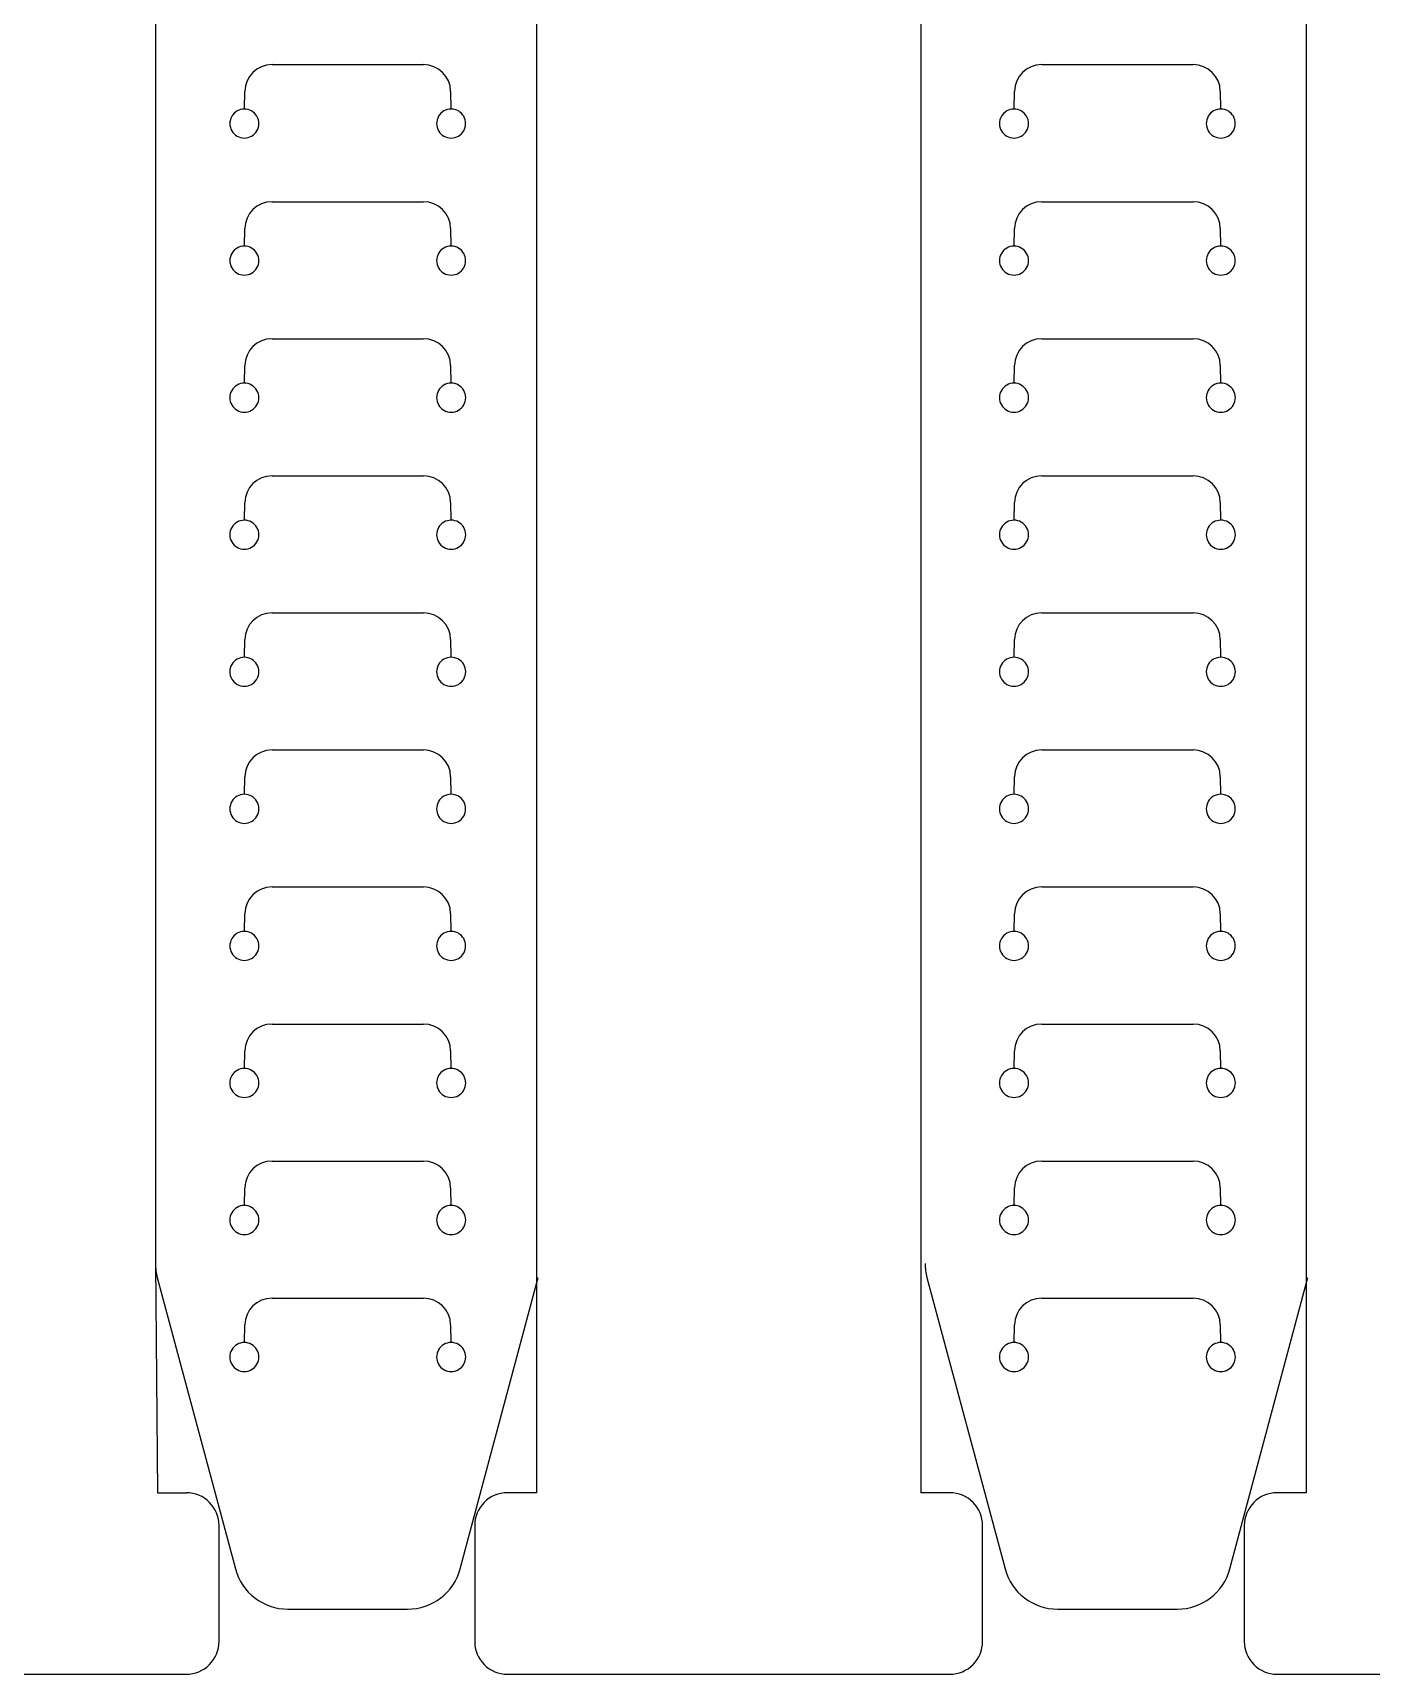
# Model space of a CAD drawing. Extents: x 13 to 590, y 13 to 389.
# Drawn here: x 368.8 to 442.6, y 13.4 to 103.9 of the extents above; entities that cross this region are included whole.
import ezdxf

# ---------------------------------------------------------------- set-up
doc = ezdxf.new("R2010")
doc.units = 0
doc.layers.add('Layer_1', color=7, linetype='CONTINUOUS')

msp = doc.modelspace()

# ---------------------------------------------------------------- linework, layer by layer
at = {"layer": 'Layer_1', "color": 7}
for p, q in [((375.552256, 378.622638), (375.552256, 36.036169)), ((396.548927, 378.681375), (396.548927, 23.394904)), ((438.979813, 378.681375), (438.979813, 23.394904)), ((417.748932, 365.981375), (417.748932, 23.394904)), ((375.552256, 36.036169), (375.655073, 23.394904)), ((375.654491, 35.259723), (379.956457, 19.204512)), ((392.348059, 19.204512), (396.650025, 35.259723)), ((418.085376, 35.259723), (422.387342, 19.204512)), ((434.778944, 19.204512), (439.08091, 35.259723)), ((375.655073, 23.394904), (377.255061, 23.394904)), ((396.548927, 23.394904), (394.948939, 23.394904)), ((419.34892, 23.394904), (417.748932, 23.394904)), ((438.979813, 23.394904), (437.379824, 23.394904)), ((379.055074, 15.194884), (379.055074, 21.59489)), ((393.148926, 21.59489), (393.148926, 15.194884)), ((421.148933, 15.194884), (421.148933, 21.59489)), ((435.579811, 21.59489), (435.579811, 15.194884)), ((382.854226, 16.98098), (389.450263, 16.98098)), ((425.285112, 16.98098), (431.881148, 16.98098)), ((352.85508, 13.394897), (377.255061, 13.394897)), ((394.948939, 13.394897), (419.34892, 13.394897)), ((437.379824, 13.394897), (461.779805, 13.394897))]:
    msp.add_line(p, q, dxfattribs=at)
at = {"layer": 'Layer_1', "color": 1}
for p, q in [((381.980149, 102.142315), (390.324366, 102.142315)), ((424.411034, 102.142315), (432.755252, 102.142315)), ((380.464933, 99.693702), (380.480279, 100.666099)), ((391.824184, 100.666099), (391.839529, 99.693702)), ((422.895818, 99.693702), (422.911164, 100.666099)), ((434.255042, 100.666099), (434.270388, 99.693702)), ((380.45226, 99.693808), (380.45226, 99.693808)), ((391.852229, 99.693808), (391.852229, 99.693808)), ((422.883145, 99.693808), (422.883145, 99.693808)), ((434.283115, 99.693808), (434.283115, 99.693808)), ((381.980149, 94.585339), (390.324366, 94.585339)), ((424.411034, 94.585339), (432.755252, 94.585339)), ((380.464933, 92.136726), (380.480279, 93.109122)), ((391.824184, 93.109122), (391.839529, 92.136726)), ((422.895818, 92.136726), (422.911164, 93.109122)), ((434.255042, 93.109122), (434.270388, 92.136726)), ((380.45226, 92.136831), (380.45226, 92.136831)), ((391.852229, 92.136831), (391.852229, 92.136831)), ((422.883145, 92.136831), (422.883145, 92.136831)), ((434.283115, 92.136831), (434.283115, 92.136831)), ((381.980149, 87.028362), (390.324366, 87.028362)), ((424.411034, 87.028362), (432.755252, 87.028362)), ((380.464933, 84.579749), (380.480279, 85.55212)), ((391.824184, 85.55212), (391.839529, 84.579749)), ((422.895818, 84.579749), (422.911164, 85.55212)), ((434.255042, 85.55212), (434.270388, 84.579749)), ((380.45226, 84.579829), (380.45226, 84.579829)), ((391.852229, 84.579829), (391.852229, 84.579829)), ((422.883145, 84.579829), (422.883145, 84.579829)), ((434.283115, 84.579829), (434.283115, 84.579829)), ((381.980149, 79.471386), (390.324366, 79.471386)), ((424.411034, 79.471386), (432.755252, 79.471386)), ((380.464933, 77.022747), (380.480279, 77.995143)), ((391.824184, 77.995143), (391.839529, 77.022747)), ((422.895818, 77.022747), (422.911164, 77.995143)), ((434.255042, 77.995143), (434.270388, 77.022747)), ((380.45226, 77.022852), (380.45226, 77.022852)), ((391.852229, 77.022852), (391.852229, 77.022852)), ((422.883145, 77.022852), (422.883145, 77.022852)), ((434.283115, 77.022852), (434.283115, 77.022852)), ((381.980149, 71.91441), (390.324366, 71.91441)), ((424.411034, 71.91441), (432.755252, 71.91441)), ((380.464933, 69.46577), (380.480279, 70.438167)), ((391.824184, 70.438167), (391.839529, 69.46577)), ((422.895818, 69.46577), (422.911164, 70.438167)), ((434.255042, 70.438167), (434.270388, 69.46577)), ((380.45226, 69.465876), (380.45226, 69.465876)), ((391.852229, 69.465876), (391.852229, 69.465876)), ((422.883145, 69.465876), (422.883145, 69.465876)), ((434.283115, 69.465876), (434.283115, 69.465876)), ((381.980149, 64.357434), (390.324366, 64.357434)), ((424.411034, 64.357434), (432.755252, 64.357434)), ((380.464933, 61.908794), (380.480279, 62.881191)), ((391.824184, 62.881191), (391.839529, 61.908794)), ((422.895818, 61.908794), (422.911164, 62.881191)), ((434.255042, 62.881191), (434.270388, 61.908794)), ((380.45226, 61.9089), (380.45226, 61.9089)), ((391.852229, 61.9089), (391.852229, 61.9089)), ((422.883145, 61.9089), (422.883145, 61.9089)), ((434.283115, 61.9089), (434.283115, 61.9089)), ((381.980149, 56.800431), (390.324366, 56.800431)), ((424.411034, 56.800431), (432.755252, 56.800431)), ((380.464933, 54.351818), (380.480279, 55.324215)), ((391.824184, 55.324215), (391.839529, 54.351818)), ((422.895818, 54.351818), (422.911164, 55.324215)), ((434.255042, 55.324215), (434.270388, 54.351818)), ((380.45226, 54.351924), (380.45226, 54.351924)), ((391.852229, 54.351924), (391.852229, 54.351924)), ((422.883145, 54.351924), (422.883145, 54.351924)), ((434.283115, 54.351924), (434.283115, 54.351924)), ((381.980149, 49.243455), (390.324366, 49.243455)), ((424.411034, 49.243455), (432.755252, 49.243455)), ((380.464933, 46.794842), (380.480279, 47.767212)), ((391.824184, 47.767212), (391.839529, 46.794842)), ((422.895818, 46.794842), (422.911164, 47.767212)), ((434.255042, 47.767212), (434.270388, 46.794842)), ((380.45226, 46.794921), (380.45226, 46.794921)), ((391.852229, 46.794921), (391.852229, 46.794921)), ((422.883145, 46.794921), (422.883145, 46.794921)), ((434.283115, 46.794921), (434.283115, 46.794921)), ((381.980149, 41.686478), (390.324366, 41.686478)), ((424.411034, 41.686478), (432.755252, 41.686478)), ((380.464933, 39.237839), (380.480279, 40.210236)), ((391.824184, 40.210236), (391.839529, 39.237839)), ((422.895818, 39.237839), (422.911164, 40.210236)), ((434.255069, 40.210236), (434.270415, 39.237839)), ((380.45226, 39.237945), (380.45226, 39.237945)), ((391.852256, 39.237945), (391.852256, 39.237945)), ((422.883145, 39.237945), (422.883145, 39.237945)), ((434.283141, 39.237945), (434.283141, 39.237945)), ((381.980149, 34.129502), (390.324366, 34.129502)), ((424.411034, 34.129502), (432.755252, 34.129502)), ((380.464933, 31.68086), (380.480279, 32.653259)), ((391.824184, 32.653259), (391.839529, 31.68086)), ((422.895818, 31.68086), (422.911164, 32.653259)), ((434.255069, 32.653259), (434.270415, 31.68086)), ((380.45226, 31.680966), (380.45226, 31.680966)), ((391.852256, 31.680966), (391.852256, 31.680966)), ((422.883145, 31.680966), (422.883145, 31.680966)), ((434.283141, 31.680966), (434.283141, 31.680966))]:
    msp.add_line(p, q, dxfattribs=at)
for points in [[(381.980149, 102.142315), (381.160973, 102.142315), (380.493323, 101.485143), (380.480332, 100.666099)], [(391.824184, 100.666099), (391.811219, 101.485143), (391.143516, 102.142315), (390.324366, 102.142315)], [(424.411034, 102.142315), (423.591858, 102.142315), (422.924208, 101.485143), (422.911217, 100.666099)], [(434.255042, 100.666099), (434.242078, 101.485143), (433.574402, 102.142315), (432.755252, 102.142315)], [(380.45226, 99.693808), (380.16643, 99.693808), (379.902323, 99.541328), (379.759422, 99.293811)], [(381.145071, 99.293811), (381.00217, 99.541328), (380.738063, 99.693808), (380.45226, 99.693808)], [(391.852229, 99.693808), (391.566426, 99.693808), (391.302319, 99.541328), (391.159418, 99.293811)], [(392.545067, 99.293811), (392.402166, 99.541328), (392.138059, 99.693808), (391.852229, 99.693808)], [(422.883145, 99.693808), (422.597315, 99.693808), (422.333208, 99.541328), (422.190307, 99.293811)], [(423.575956, 99.293811), (423.433055, 99.541328), (423.168948, 99.693808), (422.883145, 99.693808)], [(434.283115, 99.693808), (433.997312, 99.693808), (433.733205, 99.541328), (433.590303, 99.293811)], [(434.975953, 99.293811), (434.833051, 99.541328), (434.568944, 99.693808), (434.283115, 99.693808)], [(379.759422, 99.293811), (379.616494, 99.046293), (379.616494, 98.741308), (379.759422, 98.49379)], [(381.145071, 98.49379), (381.287999, 98.741308), (381.287999, 99.046293), (381.145071, 99.293811)], [(391.159418, 99.293811), (391.016516, 99.046293), (391.016516, 98.741308), (391.159418, 98.49379)], [(392.545067, 98.49379), (392.687995, 98.741308), (392.687995, 99.046293), (392.545067, 99.293811)], [(422.190307, 99.293811), (422.047379, 99.046293), (422.047379, 98.741308), (422.190307, 98.49379)], [(423.575956, 98.49379), (423.718884, 98.741308), (423.718884, 99.046293), (423.575956, 99.293811)], [(433.590303, 99.293811), (433.447402, 99.046293), (433.447402, 98.741308), (433.590303, 98.49379)], [(434.975953, 98.49379), (435.11888, 98.741308), (435.11888, 99.046293), (434.975953, 99.293811)], [(379.759422, 98.49379), (379.902323, 98.246272), (380.16643, 98.093793), (380.45226, 98.093793)], [(380.45226, 98.093793), (380.738063, 98.093793), (381.00217, 98.246272), (381.145071, 98.49379)], [(391.159418, 98.49379), (391.302319, 98.246272), (391.566426, 98.093793), (391.852229, 98.093793)], [(391.852229, 98.093793), (392.138059, 98.093793), (392.402166, 98.246272), (392.545067, 98.49379)], [(422.190307, 98.49379), (422.333208, 98.246272), (422.597315, 98.093793), (422.883145, 98.093793)], [(422.883145, 98.093793), (423.168948, 98.093793), (423.433055, 98.246272), (423.575956, 98.49379)], [(433.590303, 98.49379), (433.733205, 98.246272), (433.997312, 98.093793), (434.283141, 98.093793)], [(434.283115, 98.093793), (434.568944, 98.093793), (434.833051, 98.246272), (434.975953, 98.49379)], [(381.980149, 94.585339), (381.160973, 94.585339), (380.493323, 93.928166), (380.480332, 93.109122)], [(391.824184, 93.109122), (391.811219, 93.928166), (391.143516, 94.585339), (390.324366, 94.585339)], [(424.411034, 94.585339), (423.591858, 94.585339), (422.924208, 93.928166), (422.911217, 93.109122)], [(434.255042, 93.109122), (434.242078, 93.928166), (433.574402, 94.585339), (432.755252, 94.585339)], [(379.759422, 91.736834), (379.616494, 91.489317), (379.616494, 91.184358), (379.759422, 90.936814)], [(380.45226, 92.136831), (380.16643, 92.136831), (379.902323, 91.984352), (379.759422, 91.736834)], [(381.145071, 91.736834), (381.00217, 91.984352), (380.738063, 92.136831), (380.45226, 92.136831)], [(381.145071, 90.936814), (381.287999, 91.184358), (381.287999, 91.489317), (381.145071, 91.736834)], [(391.159418, 91.736834), (391.016516, 91.489317), (391.016516, 91.184358), (391.159418, 90.936814)], [(391.852229, 92.136831), (391.566426, 92.136831), (391.302319, 91.984352), (391.159418, 91.736834)], [(392.545067, 91.736834), (392.402166, 91.984352), (392.138059, 92.136831), (391.852229, 92.136831)], [(392.545067, 90.936814), (392.687995, 91.184358), (392.687995, 91.489317), (392.545067, 91.736834)], [(422.190307, 91.736834), (422.047379, 91.489317), (422.047379, 91.184358), (422.190307, 90.936814)], [(422.883145, 92.136831), (422.597315, 92.136831), (422.333208, 91.984352), (422.190307, 91.736834)], [(423.575956, 91.736834), (423.433055, 91.984352), (423.168948, 92.136831), (422.883145, 92.136831)], [(423.575956, 90.936814), (423.718884, 91.184358), (423.718884, 91.489317), (423.575956, 91.736834)], [(433.590303, 91.736834), (433.447402, 91.489317), (433.447402, 91.184358), (433.590303, 90.936814)], [(434.283115, 92.136831), (433.997312, 92.136831), (433.733205, 91.984352), (433.590303, 91.736834)], [(434.975953, 91.736834), (434.833051, 91.984352), (434.568944, 92.136831), (434.283115, 92.136831)], [(434.975953, 90.936814), (435.11888, 91.184358), (435.11888, 91.489317), (434.975953, 91.736834)], [(379.759422, 90.936814), (379.902323, 90.689296), (380.16643, 90.536817), (380.45226, 90.536817)], [(380.45226, 90.536817), (380.738063, 90.536817), (381.00217, 90.689296), (381.145071, 90.936814)], [(391.159418, 90.936814), (391.302319, 90.689296), (391.566426, 90.536817), (391.852229, 90.536817)], [(391.852229, 90.536817), (392.138059, 90.536817), (392.402166, 90.689296), (392.545067, 90.936814)], [(422.190307, 90.936814), (422.333208, 90.689296), (422.597315, 90.536817), (422.883145, 90.536817)], [(422.883145, 90.536817), (423.168948, 90.536817), (423.433055, 90.689296), (423.575956, 90.936814)], [(433.590303, 90.936814), (433.733205, 90.689296), (433.997312, 90.536817), (434.283141, 90.536817)], [(434.283115, 90.536817), (434.568944, 90.536817), (434.833051, 90.689296), (434.975953, 90.936814)], [(381.980149, 87.028362), (381.160973, 87.028362), (380.493296, 86.37119), (380.480332, 85.55212)], [(391.824184, 85.55212), (391.811219, 86.37119), (391.143516, 87.028362), (390.324366, 87.028362)], [(424.411034, 87.028362), (423.591858, 87.028362), (422.924182, 86.37119), (422.911217, 85.55212)], [(434.255042, 85.55212), (434.242078, 86.37119), (433.574402, 87.028362), (432.755252, 87.028362)], [(379.756723, 84.180784), (379.613081, 83.93279), (379.613081, 83.626905), (379.756723, 83.378885)], [(380.45226, 84.579829), (380.165663, 84.579829), (379.900339, 84.428778), (379.756723, 84.180784)], [(381.14777, 84.180784), (381.004128, 84.428778), (380.73883, 84.580993), (380.45226, 84.579829)], [(381.14777, 83.378885), (381.291412, 83.626905), (381.291412, 83.93279), (381.14777, 84.180784)], [(391.156719, 84.180784), (391.013077, 83.93279), (391.013077, 83.626905), (391.156719, 83.378885)], [(391.852229, 84.579829), (391.565633, 84.579829), (391.300335, 84.428778), (391.156719, 84.180784)], [(392.547793, 84.180784), (392.40415, 84.428778), (392.138826, 84.580993), (391.852256, 84.579829)], [(392.547793, 83.378885), (392.691408, 83.626905), (392.691408, 83.93279), (392.547793, 84.180784)], [(422.187608, 84.180784), (422.043966, 83.93279), (422.043966, 83.626905), (422.187608, 83.378885)], [(422.883145, 84.579829), (422.596548, 84.579829), (422.331224, 84.428778), (422.187608, 84.180784)], [(423.578655, 84.180784), (423.435013, 84.428778), (423.169715, 84.580993), (422.883145, 84.579829)], [(423.578655, 83.378885), (423.722297, 83.626905), (423.722297, 83.93279), (423.578655, 84.180784)], [(433.587604, 84.180784), (433.443962, 83.93279), (433.443962, 83.626905), (433.587604, 83.378885)], [(434.283115, 84.579829), (433.996518, 84.579829), (433.73122, 84.428778), (433.587604, 84.180784)], [(434.978678, 84.180784), (434.835035, 84.428778), (434.569711, 84.580993), (434.283141, 84.579829)], [(434.978678, 83.378885), (435.122294, 83.626905), (435.122294, 83.93279), (434.978678, 84.180784)], [(379.756723, 83.378885), (379.900339, 83.130891), (380.165663, 82.978676), (380.45226, 82.97984)], [(380.45226, 82.97984), (380.73883, 82.97984), (381.004154, 83.130891), (381.14777, 83.378885)], [(391.156719, 83.378885), (391.300335, 83.130891), (391.565659, 82.978676), (391.852229, 82.97984)], [(391.852229, 82.97984), (392.138826, 82.97984), (392.40415, 83.130891), (392.547766, 83.378885)], [(422.187608, 83.378885), (422.331224, 83.130891), (422.596548, 82.978676), (422.883145, 82.97984)], [(422.883145, 82.97984), (423.169715, 82.97984), (423.435039, 83.130891), (423.578655, 83.378885)], [(433.587604, 83.378885), (433.73122, 83.130891), (433.996544, 82.978676), (434.283115, 82.97984)], [(434.283115, 82.97984), (434.569711, 82.97984), (434.835035, 83.130891), (434.978651, 83.378885)], [(381.980149, 79.471386), (381.160973, 79.471386), (380.493296, 78.814214), (380.480332, 77.995143)], [(391.824184, 77.995143), (391.811219, 78.814214), (391.143516, 79.471386), (390.324366, 79.471386)], [(424.411034, 79.471386), (423.591858, 79.471386), (422.924182, 78.814214), (422.911217, 77.995143)], [(434.255042, 77.995143), (434.242078, 78.814214), (433.574402, 79.471386), (432.755252, 79.471386)], [(380.45226, 77.022852), (380.165716, 77.022852), (379.900471, 76.871696), (379.756882, 76.623729)], [(381.147611, 76.623729), (381.004022, 76.871696), (380.738777, 77.023937), (380.45226, 77.022852)], [(391.852229, 77.022852), (391.565712, 77.022852), (391.300467, 76.871696), (391.156878, 76.623729)], [(392.547607, 76.623729), (392.404018, 76.871696), (392.138773, 77.023937), (391.852229, 77.022852)], [(422.883145, 77.022852), (422.596601, 77.022852), (422.331356, 76.871696), (422.187767, 76.623729)], [(423.578496, 76.623729), (423.434907, 76.871696), (423.169662, 77.023937), (422.883145, 77.022852)], [(434.283115, 77.022852), (433.996597, 77.022852), (433.731353, 76.871696), (433.587763, 76.623729)], [(434.978493, 76.623729), (434.834903, 76.871696), (434.569658, 77.023937), (434.283115, 77.022852)], [(379.756882, 76.623729), (379.613292, 76.375761), (379.613292, 76.069956), (379.756882, 75.821988)], [(381.147611, 75.821988), (381.2912, 76.069956), (381.2912, 76.375761), (381.147611, 76.623729)], [(391.156878, 76.623729), (391.013289, 76.375761), (391.013289, 76.069956), (391.156878, 75.821988)], [(392.547607, 75.821988), (392.691197, 76.069956), (392.691197, 76.375761), (392.547607, 76.623729)], [(422.187767, 76.623729), (422.044177, 76.375761), (422.044177, 76.069956), (422.187767, 75.821988)], [(423.578496, 75.821988), (423.722086, 76.069956), (423.722086, 76.375761), (423.578496, 76.623729)], [(433.587763, 76.623729), (433.444174, 76.375761), (433.444174, 76.069956), (433.587763, 75.821988)], [(434.978493, 75.821988), (435.122082, 76.069956), (435.122082, 76.375761), (434.978493, 76.623729)], [(379.756882, 75.821988), (379.900471, 75.574021), (380.165716, 75.421779), (380.45226, 75.422864)], [(380.45226, 75.422864), (380.738777, 75.422864), (381.004022, 75.574021), (381.147611, 75.821988)], [(391.156878, 75.821988), (391.300467, 75.574021), (391.565712, 75.421779), (391.852229, 75.422864)], [(391.852229, 75.422864), (392.138773, 75.422864), (392.404018, 75.574021), (392.547607, 75.821988)], [(422.187767, 75.821988), (422.331356, 75.574021), (422.596601, 75.421779), (422.883145, 75.422864)], [(422.883145, 75.422864), (423.169662, 75.422864), (423.434907, 75.574021), (423.578496, 75.821988)], [(433.587763, 75.821988), (433.731353, 75.574021), (433.996597, 75.421779), (434.283115, 75.422864)], [(434.283115, 75.422864), (434.569658, 75.422864), (434.834903, 75.574021), (434.978493, 75.821988)], [(381.980149, 71.91441), (381.160973, 71.91441), (380.493296, 71.257238), (380.480332, 70.438167)], [(391.824184, 70.438167), (391.811219, 71.257238), (391.143516, 71.91441), (390.324366, 71.91441)], [(424.411034, 71.91441), (423.591858, 71.91441), (422.924182, 71.257238), (422.911217, 70.438167)], [(434.255042, 70.438167), (434.242078, 71.257238), (433.574402, 71.91441), (432.755252, 71.91441)], [(379.756882, 69.066752), (379.613292, 68.818785), (379.613292, 68.512979), (379.756882, 68.265012)], [(380.45226, 69.465876), (380.165716, 69.465876), (379.900471, 69.31472), (379.756882, 69.066752)], [(381.147611, 69.066752), (381.004022, 69.31472), (380.738777, 69.466961), (380.45226, 69.465876)], [(381.147611, 68.265012), (381.2912, 68.512979), (381.2912, 68.818785), (381.147611, 69.066752)], [(391.156878, 69.066752), (391.013289, 68.818785), (391.013289, 68.512979), (391.156878, 68.265012)], [(391.852229, 69.465876), (391.565712, 69.465876), (391.300467, 69.31472), (391.156878, 69.066752)], [(392.547607, 69.066752), (392.404018, 69.31472), (392.138773, 69.466961), (391.852229, 69.465876)], [(392.547607, 68.265012), (392.691197, 68.512979), (392.691197, 68.818785), (392.547607, 69.066752)], [(422.187767, 69.066752), (422.044177, 68.818785), (422.044177, 68.512979), (422.187767, 68.265012)], [(422.883145, 69.465876), (422.596601, 69.465876), (422.331356, 69.31472), (422.187767, 69.066752)], [(423.578496, 69.066752), (423.434907, 69.31472), (423.169662, 69.466961), (422.883145, 69.465876)], [(423.578496, 68.265012), (423.722086, 68.512979), (423.722086, 68.818785), (423.578496, 69.066752)], [(433.587763, 69.066752), (433.444174, 68.818785), (433.444174, 68.512979), (433.587763, 68.265012)], [(434.283115, 69.465876), (433.996597, 69.465876), (433.731353, 69.31472), (433.587763, 69.066752)], [(434.978493, 69.066752), (434.834903, 69.31472), (434.569658, 69.466961), (434.283115, 69.465876)], [(434.978493, 68.265012), (435.122082, 68.512979), (435.122082, 68.818785), (434.978493, 69.066752)], [(379.756882, 68.265012), (379.900471, 68.017044), (380.165716, 67.864803), (380.45226, 67.865888)], [(380.45226, 67.865888), (380.738777, 67.865888), (381.004022, 68.017044), (381.147611, 68.265012)], [(391.156878, 68.265012), (391.300467, 68.017044), (391.565712, 67.864803), (391.852229, 67.865888)], [(391.852229, 67.865888), (392.138773, 67.865888), (392.404018, 68.017044), (392.547607, 68.265012)], [(422.187767, 68.265012), (422.331356, 68.017044), (422.596601, 67.864803), (422.883145, 67.865888)], [(422.883145, 67.865888), (423.169662, 67.865888), (423.434907, 68.017044), (423.578496, 68.265012)], [(433.587763, 68.265012), (433.731353, 68.017044), (433.996597, 67.864803), (434.283115, 67.865888)], [(434.283115, 67.865888), (434.569658, 67.865888), (434.834903, 68.017044), (434.978493, 68.265012)], [(381.980149, 64.357434), (381.160973, 64.357434), (380.493296, 63.700261), (380.480332, 62.881191)], [(391.824184, 62.881191), (391.811219, 63.700261), (391.143516, 64.357434), (390.324366, 64.357434)], [(424.411034, 64.357434), (423.591858, 64.357434), (422.924182, 63.700261), (422.911217, 62.881191)], [(434.255042, 62.881191), (434.242078, 63.700261), (433.574402, 64.357434), (432.755252, 64.357434)], [(380.45226, 61.9089), (380.16643, 61.9089), (379.902323, 61.756421), (379.759422, 61.508903)], [(381.145071, 61.508903), (381.00217, 61.756421), (380.738063, 61.9089), (380.45226, 61.9089)], [(391.852229, 61.9089), (391.566426, 61.9089), (391.302319, 61.756421), (391.159418, 61.508903)], [(392.545067, 61.508903), (392.402166, 61.756421), (392.138059, 61.9089), (391.852229, 61.9089)], [(422.883145, 61.9089), (422.597315, 61.9089), (422.333208, 61.756421), (422.190307, 61.508903)], [(423.575956, 61.508903), (423.433055, 61.756421), (423.168948, 61.9089), (422.883145, 61.9089)], [(434.283115, 61.9089), (433.997312, 61.9089), (433.733205, 61.756421), (433.590303, 61.508903)], [(434.975953, 61.508903), (434.833051, 61.756421), (434.568944, 61.9089), (434.283115, 61.9089)], [(379.759422, 61.508903), (379.616494, 61.261385), (379.616494, 60.956426), (379.759422, 60.708882)], [(379.759422, 60.708882), (379.902323, 60.461365), (380.16643, 60.308885), (380.45226, 60.308885)], [(380.45226, 60.308885), (380.738063, 60.308885), (381.00217, 60.461365), (381.145071, 60.708882)], [(381.145071, 60.708882), (381.287999, 60.956426), (381.287999, 61.261385), (381.145071, 61.508903)], [(391.159418, 61.508903), (391.016516, 61.261385), (391.016516, 60.956426), (391.159418, 60.708882)], [(391.159418, 60.708882), (391.302319, 60.461365), (391.566426, 60.308885), (391.852229, 60.308885)], [(391.852229, 60.308885), (392.138059, 60.308885), (392.402166, 60.461365), (392.545067, 60.708882)], [(392.545067, 60.708882), (392.687995, 60.956426), (392.687995, 61.261385), (392.545067, 61.508903)], [(422.190307, 61.508903), (422.047379, 61.261385), (422.047379, 60.956426), (422.190307, 60.708882)], [(422.190307, 60.708882), (422.333208, 60.461365), (422.597315, 60.308885), (422.883145, 60.308885)], [(422.883145, 60.308885), (423.168948, 60.308885), (423.433055, 60.461365), (423.575956, 60.708882)], [(423.575956, 60.708882), (423.718884, 60.956426), (423.718884, 61.261385), (423.575956, 61.508903)], [(433.590303, 61.508903), (433.447402, 61.261385), (433.447402, 60.956426), (433.590303, 60.708882)], [(433.590303, 60.708882), (433.733205, 60.461365), (433.997312, 60.308885), (434.283141, 60.308885)], [(434.283115, 60.308885), (434.568944, 60.308885), (434.833051, 60.461365), (434.975953, 60.708882)], [(434.975953, 60.708882), (435.11888, 60.956426), (435.11888, 61.261385), (434.975953, 61.508903)], [(381.980149, 56.800431), (381.160973, 56.800431), (380.493323, 56.143259), (380.480332, 55.324215)], [(391.824184, 55.324215), (391.811219, 56.143259), (391.143516, 56.800431), (390.324366, 56.800431)], [(424.411034, 56.800431), (423.591858, 56.800431), (422.924208, 56.143259), (422.911217, 55.324215)], [(434.255042, 55.324215), (434.242078, 56.143259), (433.574402, 56.800431), (432.755252, 56.800431)], [(380.45226, 54.351924), (380.16643, 54.351924), (379.902323, 54.199444), (379.759422, 53.951927)], [(381.145071, 53.951927), (381.00217, 54.199444), (380.738063, 54.351924), (380.45226, 54.351924)], [(391.852229, 54.351924), (391.566426, 54.351924), (391.302319, 54.199444), (391.159418, 53.951927)], [(392.545067, 53.951927), (392.402166, 54.199444), (392.138059, 54.351924), (391.852229, 54.351924)], [(422.883145, 54.351924), (422.597315, 54.351924), (422.333208, 54.199444), (422.190307, 53.951927)], [(423.575956, 53.951927), (423.433055, 54.199444), (423.168948, 54.351924), (422.883145, 54.351924)], [(434.283115, 54.351924), (433.997312, 54.351924), (433.733205, 54.199444), (433.590303, 53.951927)], [(434.975953, 53.951927), (434.833051, 54.199444), (434.568944, 54.351924), (434.283115, 54.351924)], [(379.759422, 53.951927), (379.616494, 53.704409), (379.616494, 53.399424), (379.759422, 53.151906)], [(381.145071, 53.151906), (381.287999, 53.399424), (381.287999, 53.704409), (381.145071, 53.951927)], [(391.159418, 53.951927), (391.016516, 53.704409), (391.016516, 53.399424), (391.159418, 53.151906)], [(392.545067, 53.151906), (392.687995, 53.399424), (392.687995, 53.704409), (392.545067, 53.951927)], [(422.190307, 53.951927), (422.047379, 53.704409), (422.047379, 53.399424), (422.190307, 53.151906)], [(423.575956, 53.151906), (423.718884, 53.399424), (423.718884, 53.704409), (423.575956, 53.951927)], [(433.590303, 53.951927), (433.447402, 53.704409), (433.447402, 53.399424), (433.590303, 53.151906)], [(434.975953, 53.151906), (435.11888, 53.399424), (435.11888, 53.704409), (434.975953, 53.951927)], [(379.759422, 53.151906), (379.902323, 52.904388), (380.16643, 52.751909), (380.45226, 52.751909)], [(380.45226, 52.751909), (380.738063, 52.751909), (381.00217, 52.904388), (381.145071, 53.151906)], [(391.159418, 53.151906), (391.302319, 52.904388), (391.566426, 52.751909), (391.852229, 52.751909)], [(391.852229, 52.751909), (392.138059, 52.751909), (392.402166, 52.904388), (392.545067, 53.151906)], [(422.190307, 53.151906), (422.333208, 52.904388), (422.597315, 52.751909), (422.883145, 52.751909)], [(422.883145, 52.751909), (423.168948, 52.751909), (423.433055, 52.904388), (423.575956, 53.151906)], [(433.590303, 53.151906), (433.733205, 52.904388), (433.997312, 52.751909), (434.283141, 52.751909)], [(434.283115, 52.751909), (434.568944, 52.751909), (434.833051, 52.904388), (434.975953, 53.151906)], [(381.980149, 49.243455), (381.160973, 49.243455), (380.493296, 48.586282), (380.480332, 47.767212)], [(391.824184, 47.767212), (391.811219, 48.586282), (391.143516, 49.243455), (390.324366, 49.243455)], [(424.411034, 49.243455), (423.591858, 49.243455), (422.924182, 48.586282), (422.911217, 47.767212)], [(434.255042, 47.767212), (434.242078, 48.586282), (433.574402, 49.243455), (432.755252, 49.243455)], [(379.756723, 46.395876), (379.613081, 46.147882), (379.613081, 45.841998), (379.756723, 45.593977)], [(380.45226, 46.794921), (380.165663, 46.794921), (379.900339, 46.64387), (379.756723, 46.395876)], [(381.14777, 46.395876), (381.004128, 46.64387), (380.73883, 46.796085), (380.45226, 46.794921)], [(381.14777, 45.593977), (381.291412, 45.841998), (381.291412, 46.147882), (381.14777, 46.395876)], [(391.156719, 46.395876), (391.013077, 46.147882), (391.013077, 45.841998), (391.156719, 45.593977)], [(391.852229, 46.794921), (391.565633, 46.794921), (391.300335, 46.64387), (391.156719, 46.395876)], [(392.547793, 46.395876), (392.40415, 46.64387), (392.138826, 46.796085), (391.852256, 46.794921)], [(392.547793, 45.593977), (392.691408, 45.841998), (392.691408, 46.147882), (392.547793, 46.395876)], [(422.187608, 46.395876), (422.043966, 46.147882), (422.043966, 45.841998), (422.187608, 45.593977)], [(422.883145, 46.794921), (422.596548, 46.794921), (422.331224, 46.64387), (422.187608, 46.395876)], [(423.578655, 46.395876), (423.435013, 46.64387), (423.169715, 46.796085), (422.883145, 46.794921)], [(423.578655, 45.593977), (423.722297, 45.841998), (423.722297, 46.147882), (423.578655, 46.395876)], [(433.587604, 46.395876), (433.443962, 46.147882), (433.443962, 45.841998), (433.587604, 45.593977)], [(434.283115, 46.794921), (433.996518, 46.794921), (433.73122, 46.64387), (433.587604, 46.395876)], [(434.978678, 46.395876), (434.835035, 46.64387), (434.569711, 46.796085), (434.283141, 46.794921)], [(434.978678, 45.593977), (435.122294, 45.841998), (435.122294, 46.147882), (434.978678, 46.395876)], [(379.756723, 45.593977), (379.900339, 45.345983), (380.165663, 45.193769), (380.45226, 45.194933)], [(380.45226, 45.194933), (380.73883, 45.194933), (381.004154, 45.345983), (381.14777, 45.593977)], [(391.156719, 45.593977), (391.300335, 45.345983), (391.565659, 45.193769), (391.852229, 45.194933)], [(391.852229, 45.194933), (392.138826, 45.194933), (392.40415, 45.345983), (392.547766, 45.593977)], [(422.187608, 45.593977), (422.331224, 45.345983), (422.596548, 45.193769), (422.883145, 45.194933)], [(422.883145, 45.194933), (423.169715, 45.194933), (423.435039, 45.345983), (423.578655, 45.593977)], [(433.587604, 45.593977), (433.73122, 45.345983), (433.996544, 45.193769), (434.283115, 45.194933)], [(434.283115, 45.194933), (434.569711, 45.194933), (434.835035, 45.345983), (434.978651, 45.593977)], [(381.980149, 41.686478), (381.160973, 41.686478), (380.493296, 41.029306), (380.480332, 40.210236)], [(391.824184, 40.210236), (391.811219, 41.029306), (391.143516, 41.686478), (390.324366, 41.686478)], [(424.411034, 41.686478), (423.591858, 41.686478), (422.924182, 41.029306), (422.911217, 40.210236)], [(434.255069, 40.210236), (434.242104, 41.029306), (433.574402, 41.686478), (432.755252, 41.686478)], [(380.45226, 39.237945), (380.165716, 39.237945), (379.900471, 39.086788), (379.756882, 38.838821)], [(381.147611, 38.838821), (381.004022, 39.086788), (380.738777, 39.23903), (380.45226, 39.237945)], [(391.852256, 39.237945), (391.565712, 39.237945), (391.300467, 39.086788), (391.156878, 38.838821)], [(392.547607, 38.838821), (392.404018, 39.086788), (392.138773, 39.23903), (391.852256, 39.237945)], [(422.883145, 39.237945), (422.596601, 39.237945), (422.331356, 39.086788), (422.187767, 38.838821)], [(423.578496, 38.838821), (423.434907, 39.086788), (423.169662, 39.23903), (422.883145, 39.237945)], [(434.283141, 39.237945), (433.996597, 39.237945), (433.731353, 39.086788), (433.587763, 38.838821)], [(434.978493, 38.838821), (434.834903, 39.086788), (434.569658, 39.23903), (434.283141, 39.237945)], [(379.756882, 38.838821), (379.613292, 38.590853), (379.613292, 38.285048), (379.756882, 38.03708)], [(379.756882, 38.03708), (379.900471, 37.789113), (380.165716, 37.636872), (380.45226, 37.637956)], [(380.45226, 37.637956), (380.738777, 37.637956), (381.004022, 37.789113), (381.147611, 38.03708)], [(381.147611, 38.03708), (381.2912, 38.285048), (381.2912, 38.590853), (381.147611, 38.838821)], [(391.156878, 38.838821), (391.013289, 38.590853), (391.013289, 38.285048), (391.156878, 38.03708)], [(391.156878, 38.03708), (391.300467, 37.789113), (391.565712, 37.636872), (391.852256, 37.637956)], [(391.852256, 37.637956), (392.138773, 37.637956), (392.404018, 37.789113), (392.547607, 38.03708)], [(392.547607, 38.03708), (392.691197, 38.285048), (392.691197, 38.590853), (392.547607, 38.838821)], [(422.187767, 38.838821), (422.044177, 38.590853), (422.044177, 38.285048), (422.187767, 38.03708)], [(422.187767, 38.03708), (422.331356, 37.789113), (422.596601, 37.636872), (422.883145, 37.637956)], [(422.883145, 37.637956), (423.169662, 37.637956), (423.434907, 37.789113), (423.578496, 38.03708)], [(423.578496, 38.03708), (423.722086, 38.285048), (423.722086, 38.590853), (423.578496, 38.838821)], [(433.587763, 38.838821), (433.444174, 38.590853), (433.444174, 38.285048), (433.587763, 38.03708)], [(433.587763, 38.03708), (433.731353, 37.789113), (433.996597, 37.636872), (434.283141, 37.637956)], [(434.283141, 37.637956), (434.569658, 37.637956), (434.834903, 37.789113), (434.978492, 38.03708)], [(434.978493, 38.03708), (435.122082, 38.285048), (435.122082, 38.590853), (434.978493, 38.838821)], [(381.980149, 34.129502), (381.160973, 34.129502), (380.493296, 33.47233), (380.480332, 32.653259)], [(391.824184, 32.653259), (391.811219, 33.47233), (391.143516, 34.129502), (390.324366, 34.129502)], [(424.411034, 34.129502), (423.591858, 34.129502), (422.924182, 33.47233), (422.911217, 32.653259)], [(434.255069, 32.653259), (434.242104, 33.47233), (433.574402, 34.129502), (432.755252, 34.129502)], [(380.45226, 31.680966), (380.165716, 31.680966), (379.900471, 31.529809), (379.756882, 31.281842)], [(381.147611, 31.281842), (381.004022, 31.529809), (380.738777, 31.682051), (380.45226, 31.680966)], [(391.852256, 31.680966), (391.565712, 31.680966), (391.300467, 31.529809), (391.156878, 31.281842)], [(392.547607, 31.281842), (392.404018, 31.529809), (392.138773, 31.682051), (391.852256, 31.680966)], [(422.883145, 31.680966), (422.596601, 31.680966), (422.331356, 31.529809), (422.187767, 31.281842)], [(423.578496, 31.281842), (423.434907, 31.529809), (423.169662, 31.682051), (422.883145, 31.680966)], [(434.283141, 31.680966), (433.996597, 31.680966), (433.731353, 31.529809), (433.587763, 31.281842)], [(434.978493, 31.281842), (434.834903, 31.529809), (434.569658, 31.682051), (434.283141, 31.680966)], [(379.756882, 31.281842), (379.613292, 31.033874), (379.613292, 30.728069), (379.756882, 30.480102)], [(381.147611, 30.480102), (381.2912, 30.728069), (381.2912, 31.033874), (381.147611, 31.281842)], [(391.156878, 31.281842), (391.013289, 31.033874), (391.013289, 30.728069), (391.156878, 30.480102)], [(392.547607, 30.480102), (392.691197, 30.728069), (392.691197, 31.033874), (392.547607, 31.281842)], [(422.187767, 31.281842), (422.044177, 31.033874), (422.044177, 30.728069), (422.187767, 30.480102)], [(423.578496, 30.480102), (423.722086, 30.728069), (423.722086, 31.033874), (423.578496, 31.281842)], [(433.587763, 31.281842), (433.444174, 31.033874), (433.444174, 30.728069), (433.587763, 30.480102)], [(434.978493, 30.480102), (435.122082, 30.728069), (435.122082, 31.033874), (434.978493, 31.281842)], [(379.756882, 30.480102), (379.900471, 30.232134), (380.165716, 30.079893), (380.45226, 30.080978)], [(380.45226, 30.080978), (380.738777, 30.080978), (381.004022, 30.232134), (381.147611, 30.480102)], [(391.156878, 30.480102), (391.300467, 30.232134), (391.565712, 30.079893), (391.852256, 30.080978)], [(391.852256, 30.080978), (392.138773, 30.080978), (392.404018, 30.232134), (392.547607, 30.480102)], [(422.187767, 30.480102), (422.331356, 30.232134), (422.596601, 30.079893), (422.883145, 30.080978)], [(422.883145, 30.080978), (423.169662, 30.080978), (423.434907, 30.232134), (423.578496, 30.480102)], [(433.587763, 30.480102), (433.731353, 30.232134), (433.996597, 30.079893), (434.283141, 30.080978)], [(434.283141, 30.080978), (434.569658, 30.080978), (434.834903, 30.232134), (434.978492, 30.480102)]]:
    msp.add_open_spline(points, degree=3, dxfattribs=at)
at = {"layer": 'Layer_1', "color": 7}
for points in [[(375.552256, 36.036169), (375.552256, 35.773993), (375.586625, 35.512955), (375.654491, 35.259723)], [(417.983141, 36.036169), (417.983141, 35.773993), (418.01751, 35.512955), (418.085376, 35.259723)], [(378.527866, 22.867695), (378.19031, 23.205277), (377.732475, 23.394904), (377.255061, 23.394904)], [(379.055074, 21.59489), (379.055074, 22.072278), (378.865448, 22.53014), (378.527866, 22.867695)], [(393.676135, 22.867695), (393.338579, 22.53014), (393.148926, 22.072278), (393.148926, 21.59489)], [(394.948939, 23.394904), (394.471551, 23.394904), (394.013716, 23.205277), (393.676135, 22.867695)], [(420.621725, 22.867695), (420.284169, 23.205277), (419.826334, 23.394904), (419.34892, 23.394904)], [(421.148933, 21.59489), (421.148933, 22.072278), (420.959306, 22.53014), (420.621725, 22.867695)], [(436.10702, 22.867695), (435.769464, 22.53014), (435.579811, 22.072278), (435.579811, 21.59489)], [(437.379824, 23.394904), (436.902437, 23.394904), (436.444602, 23.205277), (436.10702, 22.867695)], [(379.956457, 19.204512), (380.307876, 17.892973), (381.496411, 16.98098), (382.854226, 16.98098)], [(389.450289, 16.98098), (390.808104, 16.98098), (391.996613, 17.892973), (392.348059, 19.204512)], [(422.387342, 19.204512), (422.738762, 17.892973), (423.927296, 16.98098), (425.285112, 16.98098)], [(431.881174, 16.98098), (433.238989, 16.98098), (434.427498, 17.892973), (434.778944, 19.204512)], [(378.527866, 13.922106), (378.865421, 14.259662), (379.055074, 14.717497), (379.055074, 15.194884)], [(393.148926, 15.194884), (393.148926, 14.717497), (393.338579, 14.259662), (393.676161, 13.922106)], [(420.621725, 13.922106), (420.95928, 14.259662), (421.148933, 14.717497), (421.148933, 15.194884)], [(435.579811, 15.194884), (435.579811, 14.717497), (435.769464, 14.259662), (436.107046, 13.922106)], [(377.255061, 13.394897), (377.732449, 13.394897), (378.190284, 13.584524), (378.527866, 13.922106)], [(393.676161, 13.922106), (394.013716, 13.584524), (394.471551, 13.394897), (394.948939, 13.394897)], [(419.34892, 13.394897), (419.826308, 13.394897), (420.284143, 13.584524), (420.621725, 13.922106)], [(436.107046, 13.922106), (436.444602, 13.584524), (436.902437, 13.394897), (437.379824, 13.394897)]]:
    msp.add_open_spline(points, degree=3, dxfattribs=at)

doc.saveas('drawing.dxf')
